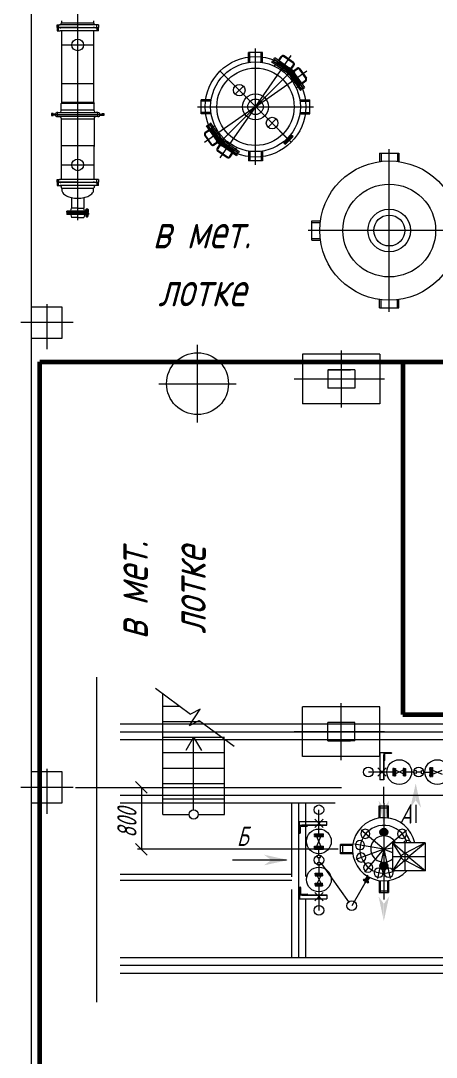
# Model space of a CAD drawing. Header units: millimetres. Extents: x 1337 to 8186, y 1899 to 5236.
# Drawn here: x 5850 to 5928, y 2569 to 2763.6 of the extents above; entities that cross this region are included whole.
import ezdxf

# ---------------------------------------------------------------- set-up
doc = ezdxf.new("R2010")
doc.units = ezdxf.units.MM
for name, color, linetype, lineweight in [('Линия связи (Вновь)', 3, 'Continuous', 60), ('Строительный', 251, 'Continuous', 13), ('Текст', 2, 'Continuous', 25)]:
    doc.layers.add(name, color=color, linetype=linetype, lineweight=lineweight)
doc.styles.add('Simplex', font='simplex.shx', dxfattribs={"width": 0.7, "oblique": 15})

# ---------------------------------------------------------------- blocks, each defined once
blk = doc.blocks.new('A$C0AA457AC')
at = {"layer": 'Строительный', "ltscale": 100}
h = blk.add_hatch(color=256, dxfattribs=at)
h.paths.add_polyline_path([(220.76, 240.95), (220.09, 240.01), (220.78, 243.16)])
h.paths.add_polyline_path([(220.78, 243.16), (221.47, 240.01), (220.8, 240.95)])
h = blk.add_hatch(color=256, dxfattribs=at)
h.paths.add_polyline_path([(216.65, 240), (215.97, 240.94), (216.66, 237.78)])
h.paths.add_polyline_path([(216.66, 237.78), (217.35, 240.94), (216.68, 240)])
for points in [[(216.16, 236.86, -0.414214), (216.66, 237.36), (216.66, 236.86), (217.16, 236.86, -1)], [(216.66, 237.36, -0.414214), (217.16, 236.86), (216.66, 236.86)], [(216.16, 232.47, -0.414214), (216.66, 232.97), (216.66, 232.47), (217.16, 232.47, -1)], [(216.66, 232.97, -0.414214), (217.16, 232.47), (216.66, 232.47)]]:
    blk.add_hatch(color=256, dxfattribs=at).paths.add_polyline_path(points)
h = blk.add_hatch(color=256, dxfattribs=at)
h.paths.add_polyline_path([(202.09, 233.26), (201.15, 233.94), (204.31, 233.25)])
h.paths.add_polyline_path([(204.31, 233.25), (201.15, 232.56), (202.09, 233.23)])
h = blk.add_hatch(color=256, dxfattribs=at)
h.paths.add_polyline_path([(216.65, 227.6), (215.97, 228.54), (216.66, 225.38)])
h.paths.add_polyline_path([(216.66, 225.38), (217.35, 228.54), (216.68, 227.6)])
for p, q in [((171.06, 361.64), (171.06, 183.64)), ((177.06, 315.97), (177.06, 344.53)), ((175, 341.51), (175, 341.76)), ((179.12, 341.76), (179.12, 341.51)), ((174.39, 340.91), (174.39, 341.25)), ((174.39, 341.25), (174.81, 341.25)), ((174.78, 340.91), (174.39, 340.91)), ((174.39, 340.85), (174.39, 340.48)), ((174.7, 340.85), (174.39, 340.85)), ((174.39, 340.48), (174.81, 340.48)), ((174.59, 340.38), (174.59, 341.3)), ((179.74, 341.25), (174.7, 341.25)), ((174.73, 340.88), (174.7, 340.85)), ((179.42, 340.85), (174.7, 340.85)), ((174.9, 340.88), (174.73, 340.88)), ((174.78, 340.88), (174.78, 340.91)), ((174.78, 340.91), (179.74, 340.91)), ((175.08, 340.85), (174.78, 340.85)), ((174.78, 340.85), (174.9, 340.85)), ((179.74, 340.48), (174.81, 340.48)), ((174.89, 341.25), (174.97, 341.51)), ((175.08, 340.91), (174.9, 340.91)), ((174.9, 340.88), (174.9, 340.91)), ((177.06, 340.88), (174.9, 340.88)), ((174.97, 341.51), (179.15, 341.51)), ((175, 341.51), (179.12, 341.51)), ((175, 331.21), (175, 340.48)), ((175.08, 340.88), (175.08, 340.91)), ((177.06, 340.88), (179.39, 340.88)), ((179.05, 340.91), (179.05, 340.88)), ((179.23, 340.91), (179.05, 340.91)), ((179.12, 340.48), (179.12, 331.21)), ((179.24, 341.25), (179.15, 341.51)), ((179.23, 340.91), (179.23, 340.88)), ((179.35, 340.91), (179.35, 340.88)), ((179.39, 340.88), (179.42, 340.85)), ((179.42, 340.85), (179.74, 340.85)), ((179.54, 340.88), (179.54, 341.3)), ((179.54, 340.85), (179.54, 340.44)), ((179.74, 341.25), (179.74, 340.91)), ((179.74, 340.48), (179.74, 340.85)), ((175, 338.63), (179.12, 338.63)), ((200.06, 323.13), (200.06, 338.16)), ((199.16, 336.39), (199.16, 337.66)), ((200.96, 337.66), (199.16, 337.66)), ((199.33, 336.39), (199.33, 337.66)), ((200.06, 330.64), (204.69, 337.26)), ((200.8, 336.39), (200.8, 337.66)), ((200.96, 336.39), (200.96, 337.66)), ((202.17, 336.43), (202.28, 336.6)), ((204.79, 334.6), (202.17, 336.43)), ((204.9, 334.76), (202.28, 336.6)), ((202.42, 336.8), (202.54, 336.97)), ((205.05, 334.97), (202.42, 336.8)), ((205.16, 335.13), (202.54, 336.97)), ((202.77, 336.25), (202.92, 336.46)), ((203.03, 336.62), (203.4, 337.16)), ((203.11, 336.57), (203.48, 337.1)), ((204.92, 336.27), (203.69, 337.13)), ((204.98, 336.36), (203.75, 337.22)), ((204.66, 335.24), (195.47, 326.05)), ((195.47, 335.24), (204.66, 326.05)), ((200.06, 330.64), (206.68, 335.27)), ((202.52, 335.9), (202.66, 336.09)), ((204.48, 335.21), (202.84, 336.36)), ((204.02, 335.37), (204.18, 335.48)), ((204.02, 335.37), (205.86, 332.75)), ((204.18, 335.48), (206.02, 332.86)), ((204.39, 335.62), (204.55, 335.74)), ((204.39, 335.62), (206.22, 333)), ((204.41, 335.11), (204.55, 335.31)), ((204.53, 334.99), (204.73, 335.13)), ((204.55, 335.74), (206.39, 333.12)), ((204.59, 335.53), (204.96, 336.07)), ((204.63, 335.06), (205.78, 333.42)), ((204.67, 335.48), (205.04, 336.01)), ((204.9, 335.25), (205.43, 335.62)), ((204.95, 335.17), (205.49, 335.54)), ((205.05, 334.97), (205.16, 335.13)), ((205.7, 335.5), (206.56, 334.27)), ((205.78, 335.56), (206.64, 334.33)), ((204.16, 334.75), (204.3, 334.94)), ((204.17, 334.74), (204.36, 334.87)), ((204.79, 334.6), (204.9, 334.76)), ((205.99, 333.69), (206.52, 334.06)), ((206.04, 333.61), (206.58, 333.98)), ((175, 333.63), (179.12, 333.63)), ((198.49, 333.32), (197.43, 332.26)), ((205.32, 333.1), (205.51, 333.24)), ((205.67, 333.35), (205.88, 333.49)), ((205.86, 332.75), (206.02, 332.86)), ((206.22, 333), (206.39, 333.12)), ((175, 331.21), (174.94, 331.05)), ((179.18, 331.05), (174.94, 331.05)), ((174.94, 330.21), (174.94, 331.05)), ((175.01, 331.21), (175, 331.21)), ((179.12, 331.21), (175.01, 331.21)), ((179.12, 331.21), (179.18, 331.05)), ((179.18, 330.21), (179.18, 331.05)), ((194.32, 331.54), (193.05, 331.54)), ((193.05, 329.74), (193.05, 331.54)), ((194.32, 331.38), (193.05, 331.38)), ((205.81, 331.54), (207.08, 331.54)), ((205.81, 331.38), (207.08, 331.38)), ((207.08, 329.74), (207.08, 331.54)), ((173.68, 329.75), (173.68, 329.51)), ((173.88, 329.75), (173.68, 329.75)), ((173.88, 329.69), (173.68, 329.69)), ((173.88, 329.51), (173.88, 329.75)), ((174.19, 329.7), (173.88, 329.7)), ((174.44, 329.29), (174.44, 329.98)), ((174.44, 329.89), (179.68, 329.89)), ((174.94, 330.21), (174.93, 330.21)), ((174.93, 330.11), (174.93, 330.21)), ((179.19, 330.21), (174.94, 330.21)), ((179.19, 330.11), (179.19, 330.21)), ((179.68, 329.89), (179.41, 329.89)), ((179.68, 329.35), (179.68, 329.93)), ((179.93, 329.7), (180.24, 329.7)), ((180.24, 329.75), (180.44, 329.75)), ((180.24, 329.51), (180.24, 329.75)), ((180.24, 329.69), (180.44, 329.69)), ((180.44, 329.75), (180.44, 329.63)), ((192.55, 330.64), (207.58, 330.64)), ((194.32, 329.91), (193.05, 329.91)), ((194.32, 329.74), (193.05, 329.74)), ((200.06, 330.64), (193.45, 326.01)), ((200.06, 330.64), (195.43, 324.03)), ((205.81, 329.91), (207.08, 329.91)), ((205.81, 329.74), (207.08, 329.74)), ((173.68, 329.63), (180.44, 329.63)), ((173.88, 329.58), (173.68, 329.58)), ((173.68, 329.51), (173.88, 329.51)), ((174.19, 329.56), (173.88, 329.56)), ((174.44, 329.37), (174.71, 329.37)), ((179.68, 329.37), (174.44, 329.37)), ((174.93, 329.15), (174.93, 329.05)), ((174.94, 329.05), (174.93, 329.05)), ((179.19, 329.05), (174.94, 329.05)), ((174.94, 329.05), (174.94, 323.27)), ((179.18, 329.05), (179.18, 325.49)), ((179.19, 329.15), (179.19, 329.05)), ((179.93, 329.56), (180.24, 329.56)), ((180.24, 329.58), (180.44, 329.58)), ((180.44, 329.51), (180.24, 329.51)), ((180.44, 329.63), (180.44, 329.51)), ((194.27, 328.54), (194.11, 328.43)), ((195.94, 325.8), (194.11, 328.43)), ((196.11, 325.92), (194.27, 328.54)), ((202.74, 329.07), (201.68, 328.01)), ((194.08, 327.68), (193.55, 327.3)), ((194.43, 325.78), (193.57, 327.01)), ((194.14, 327.59), (193.61, 327.22)), ((193.9, 328.28), (193.74, 328.17)), ((195.57, 325.55), (193.74, 328.17)), ((195.74, 325.66), (193.9, 328.28)), ((194.45, 327.93), (194.25, 327.79)), ((195.5, 326.22), (194.35, 327.86)), ((194.81, 328.19), (194.62, 328.05)), ((203.17, 327.53), (204.2, 326.51)), ((204.46, 326.24), (203.32, 327.39)), ((203.7, 326.02), (204.69, 327.01)), ((204.78, 326.92), (204.69, 327.01)), ((194.35, 325.73), (193.49, 326.96)), ((195.17, 326.12), (194.64, 325.75)), ((195.23, 326.04), (194.7, 325.67)), ((195.08, 326.32), (194.97, 326.15)), ((194.97, 326.15), (197.59, 324.32)), ((195.08, 326.32), (197.7, 324.48)), ((195.46, 325.81), (195.09, 325.28)), ((195.54, 325.75), (195.17, 325.22)), ((195.34, 326.69), (195.23, 326.52)), ((195.23, 326.52), (197.85, 324.69)), ((195.34, 326.69), (197.96, 324.85)), ((195.6, 326.3), (195.39, 326.15)), ((195.72, 326.18), (195.57, 325.97)), ((195.65, 326.08), (197.28, 324.93)), ((195.96, 326.55), (195.76, 326.41)), ((195.97, 326.54), (195.83, 326.34)), ((196.11, 325.92), (195.94, 325.8)), ((203.7, 326.02), (203.79, 325.93)), ((204.05, 325.88), (203.79, 326.14)), ((203.95, 326.08), (203.79, 325.93)), ((204.04, 326.1), (203.83, 325.88)), ((203.83, 325.88), (203.92, 325.79)), ((203.92, 325.79), (204.91, 326.78)), ((204.78, 326.92), (203.95, 326.08)), ((203.99, 326.08), (203.95, 326.08)), ((203.99, 326.31), (203.96, 326.34)), ((204.62, 326.72), (203.99, 326.08)), ((204.02, 326.12), (204.04, 326.1)), ((204.61, 326.66), (204.04, 326.1)), ((204.39, 326.71), (204.36, 326.75)), ((204.82, 326.66), (204.57, 326.91)), ((204.59, 326.68), (204.61, 326.66)), ((204.82, 326.87), (204.61, 326.66)), ((204.62, 326.72), (204.62, 326.76)), ((204.91, 326.78), (204.82, 326.87)), ((175, 325.63), (179.12, 325.63)), ((179.18, 321.25), (179.18, 325.49)), ((195.15, 324.93), (196.38, 324.07)), ((195.2, 325.01), (196.43, 324.15)), ((195.74, 325.66), (195.57, 325.55)), ((197.02, 324.72), (196.64, 324.19)), ((197.1, 324.66), (196.72, 324.13)), ((197.36, 325.03), (197.21, 324.83)), ((197.61, 325.39), (197.47, 325.2)), ((197.7, 324.48), (197.59, 324.32)), ((197.96, 324.85), (197.85, 324.69)), ((199.16, 324.9), (199.16, 323.63)), ((199.33, 324.9), (199.33, 323.63)), ((200.8, 324.9), (200.8, 323.63)), ((200.96, 324.9), (200.96, 323.63)), ((216.11, 324.64), (216.11, 323.56)), ((216.11, 324.64), (218.61, 324.64)), ((216.32, 324.64), (216.32, 323.56)), ((217.36, 304.14), (217.36, 325.14)), ((218.41, 324.64), (218.41, 323.56)), ((218.61, 324.64), (218.61, 323.56)), ((174.94, 323.27), (174.94, 321.25)), ((175, 323.13), (179.12, 323.13)), ((200.96, 323.63), (199.16, 323.63)), ((174.39, 320.91), (174.39, 321.25)), ((174.39, 321.25), (174.81, 321.25)), ((174.78, 320.91), (174.39, 320.91)), ((174.39, 320.85), (174.39, 320.48)), ((174.7, 320.85), (174.39, 320.85)), ((174.39, 320.48), (174.81, 320.48)), ((174.59, 320.38), (174.59, 321.3)), ((179.74, 321.25), (174.7, 321.25)), ((174.73, 320.88), (174.7, 320.85)), ((179.42, 320.85), (174.7, 320.85)), ((174.9, 320.88), (174.73, 320.88)), ((174.78, 320.88), (174.78, 320.91)), ((174.78, 320.91), (179.74, 320.91)), ((175.08, 320.85), (174.78, 320.85)), ((174.78, 320.85), (174.9, 320.85)), ((179.74, 320.48), (174.81, 320.48)), ((174.88, 320.43), (174.97, 320.13)), ((175.08, 320.91), (174.9, 320.91)), ((174.9, 320.88), (174.9, 320.91)), ((177.06, 320.88), (174.9, 320.88)), ((175.08, 320.88), (175.08, 320.91)), ((177.06, 320.88), (179.39, 320.88)), ((179.05, 320.91), (179.05, 320.88)), ((179.23, 320.91), (179.05, 320.91)), ((179.25, 320.43), (179.15, 320.13)), ((179.23, 320.91), (179.23, 320.88)), ((179.35, 320.91), (179.35, 320.88)), ((179.39, 320.88), (179.42, 320.85)), ((179.42, 320.85), (179.74, 320.85)), ((179.54, 320.88), (179.54, 321.3)), ((179.54, 320.85), (179.54, 320.44)), ((179.74, 321.25), (179.74, 320.91)), ((179.74, 320.48), (179.74, 320.85)), ((174.97, 320.13), (179.15, 320.13)), ((175, 320.13), (179.12, 320.13)), ((175, 320.13), (175, 319.88)), ((179.12, 319.88), (179.12, 320.13)), ((176.27, 318.9), (176.27, 317.53)), ((177.86, 318.9), (177.86, 317.53)), ((175.66, 316.96), (175.66, 317.15)), ((178.01, 317.15), (175.66, 317.15)), ((176.15, 316.96), (175.66, 316.96)), ((178.15, 316.9), (175.66, 316.9)), ((175.66, 316.9), (175.66, 316.71)), ((178.01, 316.71), (175.66, 316.71)), ((175.86, 316.92), (175.86, 317.21)), ((175.86, 316.95), (175.86, 316.66)), ((176, 316.93), (175.97, 316.9)), ((176.15, 316.93), (176, 316.93)), ((176.04, 316.93), (176.04, 316.96)), ((176.15, 316.93), (176.15, 316.96)), ((178.08, 316.96), (176.15, 316.96)), ((178.08, 316.93), (176.15, 316.93)), ((176.17, 317.2), (176.26, 317.53)), ((176.17, 316.67), (176.26, 316.33)), ((177.06, 317.53), (176.26, 317.53)), ((177.06, 316.33), (176.26, 316.33)), ((177.06, 317.53), (177.87, 317.53)), ((177.06, 316.33), (177.87, 316.33)), ((177.95, 317.2), (177.87, 317.53)), ((177.95, 316.67), (177.87, 316.33)), ((177.97, 316.93), (177.97, 316.96)), ((178.46, 317.15), (178.01, 317.15)), ((178.46, 316.71), (178.01, 316.71)), ((178.36, 316.96), (178.08, 316.96)), ((178.08, 316.93), (178.08, 316.96)), ((178.12, 316.93), (178.08, 316.93)), ((178.1, 317.15), (178.1, 317.35)), ((178.1, 317.35), (178.43, 317.35)), ((178.1, 316.71), (178.1, 316.51)), ((178.1, 316.51), (178.43, 316.51)), ((178.12, 316.93), (178.15, 316.9)), ((178.36, 316.9), (178.15, 316.9)), ((178.16, 317.41), (178.19, 317.43)), ((178.16, 317.41), (178.16, 317.35)), ((178.16, 317.41), (178.36, 317.41)), ((178.16, 316.96), (178.16, 316.93)), ((178.16, 316.9), (178.16, 316.93)), ((178.16, 316.46), (178.16, 316.51)), ((178.16, 316.46), (178.19, 316.43)), ((178.16, 316.46), (178.36, 316.46)), ((178.18, 317.35), (178.18, 317.15)), ((178.18, 316.51), (178.18, 316.71)), ((178.19, 317.43), (178.19, 317.35)), ((178.19, 317.43), (178.34, 317.43)), ((178.19, 316.43), (178.19, 316.51)), ((178.19, 316.43), (178.34, 316.43)), ((178.26, 317.47), (178.26, 316.38)), ((178.34, 317.43), (178.34, 317.35)), ((178.34, 317.43), (178.36, 317.41)), ((178.34, 316.43), (178.34, 316.51)), ((178.34, 316.43), (178.36, 316.46)), ((178.35, 317.35), (178.35, 317.15)), ((178.35, 316.51), (178.35, 316.71)), ((178.36, 317.41), (178.36, 317.35)), ((178.36, 316.96), (178.36, 316.93)), ((178.46, 316.96), (178.36, 316.96)), ((178.36, 316.9), (178.36, 316.93)), ((178.46, 316.9), (178.36, 316.9)), ((178.36, 316.46), (178.36, 316.51)), ((178.43, 317.35), (178.43, 317.15)), ((178.43, 316.51), (178.43, 316.71)), ((178.46, 316.96), (178.46, 317.15)), ((178.46, 316.9), (178.46, 316.71)), ((207.36, 315.89), (208.45, 315.89)), ((207.36, 313.39), (207.36, 315.89)), ((207.36, 315.69), (208.45, 315.69)), ((227.86, 314.64), (206.86, 314.64)), ((207.36, 313.6), (208.45, 313.6)), ((207.36, 313.39), (208.45, 313.39)), ((216.11, 304.64), (216.11, 305.73)), ((216.32, 304.64), (216.32, 305.73)), ((218.41, 304.64), (218.41, 305.73)), ((218.61, 304.64), (218.61, 305.73)), ((175.06, 304.73), (171.06, 304.73)), ((171.06, 304.73), (171.06, 300.73)), ((173.06, 305.14), (173.06, 299.32)), ((175.06, 300.73), (175.06, 304.73)), ((216.11, 304.64), (218.61, 304.64)), ((176.47, 302.73), (169.69, 302.73)), ((171.06, 300.73), (175.06, 300.73)), ((192.56, 289.84), (192.56, 299.84)), ((211.16, 299.11), (211.16, 291.78)), ((206.16, 298.64), (206.16, 292.24)), ((216.16, 298.64), (206.16, 298.64)), ((216.16, 298.64), (216.16, 292.24)), ((209.41, 296.64), (212.36, 296.64)), ((209.41, 296.64), (209.41, 294.24)), ((212.91, 296.64), (209.46, 296.64)), ((212.91, 296.64), (212.91, 294.24)), ((187.56, 294.84), (197.56, 294.84)), ((216.75, 295.44), (205.06, 295.44)), ((212.86, 294.24), (209.41, 294.24)), ((212.91, 294.24), (209.96, 294.24)), ((216.16, 292.24), (206.16, 292.24)), ((179.56, 214.88), (179.56, 256.89)), ((187.14, 255.46), (191.66, 252.12)), ((188.06, 239.14), (188.06, 254.78)), ((211.16, 246.18), (211.16, 253.51)), ((211.16, 246.18), (211.16, 253.51)), ((188.06, 253.14), (190.28, 253.14)), ((191.54, 250.66), (192.91, 252.76)), ((192.91, 252.76), (191.66, 252.12)), ((206.16, 246.64), (206.16, 253.04)), ((216.16, 253.04), (206.16, 253.04)), ((206.16, 246.64), (206.16, 253.04)), ((216.16, 253.04), (206.16, 253.04)), ((216.16, 246.64), (216.16, 253.04)), ((216.16, 246.64), (216.16, 253.04)), ((182.56, 250.84), (229.66, 250.84)), ((188.06, 251.14), (192.99, 251.14)), ((191.54, 250.66), (192.79, 251.29)), ((192.79, 251.29), (197.31, 247.96)), ((209.41, 248.64), (209.41, 251.04)), ((212.86, 251.04), (209.41, 251.04)), ((209.41, 248.64), (209.41, 251.04)), ((212.86, 251.04), (209.41, 251.04)), ((212.91, 251.04), (209.96, 251.04)), ((212.91, 251.04), (209.96, 251.04)), ((212.91, 248.64), (212.91, 251.04)), ((212.91, 248.64), (212.91, 251.04)), ((182.56, 249.84), (229.66, 249.84)), ((216.75, 249.84), (205.06, 249.84)), ((216.75, 249.84), (205.06, 249.84)), ((182.56, 248.84), (229.66, 248.84)), ((188.06, 249.14), (196.06, 249.14)), ((192.06, 249.14), (191.06, 247.41)), ((192.06, 239.74), (192.06, 249.14)), ((192.06, 249.14), (193.06, 247.41)), ((196.06, 239.14), (196.06, 248.88)), ((209.41, 248.64), (212.36, 248.64)), ((209.41, 248.64), (212.36, 248.64)), ((212.91, 248.64), (209.46, 248.64)), ((212.91, 248.64), (209.46, 248.64)), ((188.06, 247.14), (196.06, 247.14)), ((216.16, 246.64), (206.16, 246.64)), ((216.16, 246.64), (206.16, 246.64)), ((216.16, 247.12), (216.16, 243.62)), ((216.66, 247.12), (216.16, 247.12)), ((216.61, 246.83), (216.61, 243.62)), ((216.66, 247.12), (216.66, 246.12)), ((217.66, 247.12), (216.66, 247.12)), ((216.66, 246.83), (216.66, 243.62)), ((216.76, 246.91), (216.76, 246.15)), ((217.63, 247.02), (216.87, 247.02)), ((217.66, 247.12), (217.66, 247.05)), ((216.66, 246.12), (216.73, 246.12)), ((175.06, 244.64), (171.06, 244.64)), ((171.06, 244.64), (171.06, 240.64)), ((173.06, 245.05), (173.06, 239.23)), ((175.06, 240.64), (175.06, 244.64)), ((188.06, 245.14), (196.06, 245.14)), ((217.75, 244.62), (214.66, 244.62)), ((215.89, 244.09), (216.95, 245.15)), ((216.95, 244.09), (215.89, 245.15)), ((217.8, 244.95), (218.2, 244.95)), ((217.82, 244.3), (218.19, 244.3)), ((217.84, 245.1), (217.84, 244.15)), ((217.98, 245.1), (217.84, 245.1)), ((217.98, 244.15), (217.84, 244.15)), ((217.98, 245.1), (217.98, 244.15)), ((218, 244.86), (217.98, 244.86)), ((218, 244.39), (217.98, 244.39)), ((218, 244.86), (218, 244.39)), ((218, 244.86), (218.02, 244.86)), ((218, 244.39), (218.02, 244.39)), ((218.02, 245.1), (218.02, 244.15)), ((218.02, 245.1), (218.16, 245.1)), ((218.02, 244.15), (218.16, 244.15)), ((218.16, 245.1), (218.16, 244.15)), ((219.14, 244.39), (218.16, 244.86)), ((219.14, 244.86), (218.16, 244.39)), ((219.5, 244.95), (219.1, 244.95)), ((219.49, 244.3), (219.11, 244.3)), ((219.14, 245.1), (219.14, 244.15)), ((219.28, 245.1), (219.14, 245.1)), ((219.28, 244.15), (219.14, 244.15)), ((219.28, 245.1), (219.28, 244.15)), ((219.3, 244.86), (219.28, 244.86)), ((219.3, 244.39), (219.28, 244.39)), ((219.3, 244.86), (219.3, 244.39)), ((219.3, 244.86), (219.32, 244.86)), ((220.54, 244.62), (219.3, 244.62)), ((219.3, 244.39), (219.32, 244.39)), ((219.32, 245.1), (219.32, 244.15)), ((219.32, 245.1), (219.46, 245.1)), ((219.32, 244.15), (219.46, 244.15)), ((219.46, 245.1), (219.46, 244.15)), ((220.84, 244.81), (220.54, 244.78)), ((220.54, 244.78), (220.54, 244.46)), ((220.84, 244.43), (220.54, 244.46)), ((220.84, 244.81), (220.84, 244.43)), ((221.48, 244.62), (220.84, 244.62)), ((221.48, 244.81), (221.48, 244.43)), ((221.48, 244.81), (221.78, 244.78)), ((221.48, 244.43), (221.78, 244.46)), ((221.78, 244.78), (221.78, 244.46)), ((221.78, 244.62), (222.59, 244.62)), ((222.52, 245.05), (223.02, 245.05)), ((222.53, 244.2), (223.02, 244.2)), ((222.59, 245.2), (222.75, 245.2)), ((222.59, 245.2), (222.59, 244.05)), ((222.59, 244.05), (222.75, 244.05)), ((222.75, 245.2), (222.75, 244.05)), ((222.75, 244.99), (222.78, 244.96)), ((222.75, 244.25), (222.78, 244.28)), ((222.81, 244.99), (222.78, 244.96)), ((222.78, 244.96), (222.78, 244.28)), ((222.81, 244.25), (222.78, 244.28)), ((222.81, 245.2), (222.97, 245.2)), ((222.81, 245.2), (222.81, 244.05)), ((222.81, 244.05), (222.97, 244.05)), ((222.97, 245.2), (222.97, 244.05)), ((222.97, 244.87), (224.19, 244.37)), ((222.97, 244.37), (224.19, 244.87)), ((176.47, 242.64), (169.69, 242.64)), ((176.77, 242.64), (185.81, 242.64)), ((182.56, 242.64), (211.17, 242.64)), ((186.06, 241.89), (184.56, 243.39)), ((185.31, 242.64), (185.31, 234.64)), ((188.06, 243.14), (196.06, 243.14)), ((216.66, 243.62), (216.16, 243.62)), ((216.66, 240.58), (216.66, 242.72)), ((182.56, 241.64), (229.66, 241.64)), ((171.06, 240.64), (175.06, 240.64)), ((182.56, 240.64), (210.37, 240.64)), ((188.06, 241.14), (196.06, 241.14)), ((204.76, 231.06), (204.76, 240.64)), ((205.66, 220.64), (205.66, 240.64)), ((206.56, 231.13), (206.56, 240.64)), ((216.06, 238.68), (216.06, 240.25)), ((216.06, 240.25), (217.26, 240.25)), ((216.06, 240), (217.26, 240)), ((216.19, 238.68), (216.19, 240.25)), ((216.66, 240.58), (216.66, 228.5)), ((217.14, 238.68), (217.14, 240.25)), ((217.26, 238.68), (217.26, 240.25)), ((220.78, 240.37), (220.78, 238.06)), ((188.06, 239.14), (191.46, 239.14)), ((188.06, 239.14), (191.46, 239.14)), ((192.66, 239.14), (196.06, 239.14)), ((192.66, 239.14), (196.06, 239.14)), ((208.26, 236.65), (208.26, 239.74)), ((205.77, 238.24), (209.27, 238.24)), ((205.77, 237.74), (205.77, 238.24)), ((205.77, 237.74), (206.77, 237.74)), ((205.77, 236.74), (205.77, 237.74)), ((205.87, 236.78), (205.87, 237.53)), ((205.98, 237.64), (206.74, 237.64)), ((206.06, 237.8), (209.27, 237.8)), ((206.06, 237.74), (209.27, 237.74)), ((206.77, 237.74), (206.77, 237.68)), ((208.8, 238.52), (207.74, 237.46)), ((208.8, 237.46), (207.74, 238.52)), ((209.27, 237.74), (209.27, 238.24)), ((205.77, 236.74), (205.84, 236.74)), ((207.69, 236.49), (207.69, 236.65)), ((207.69, 236.65), (208.84, 236.65)), ((207.69, 236.49), (208.84, 236.49)), ((207.69, 236.27), (207.69, 236.43)), ((207.69, 236.43), (208.84, 236.43)), ((207.69, 236.27), (208.84, 236.27)), ((207.79, 236.56), (208.74, 236.56)), ((207.84, 236.2), (207.84, 236.7)), ((207.89, 236.49), (207.92, 236.46)), ((207.89, 236.43), (207.92, 236.46)), ((207.92, 236.46), (208.6, 236.46)), ((208.01, 235.05), (208.51, 236.27)), ((208.51, 235.05), (208.01, 236.27)), ((208.63, 236.49), (208.6, 236.46)), ((208.63, 236.43), (208.6, 236.46)), ((208.69, 236.21), (208.69, 236.7)), ((208.84, 236.49), (208.84, 236.65)), ((208.84, 236.27), (208.84, 236.43)), ((216.66, 234.64), (213.71, 237.12)), ((216.66, 234.64), (219.61, 237.12)), ((184.56, 235.39), (186.06, 233.89)), ((210.75, 234.64), (184.81, 234.64)), ((207.69, 234.89), (207.69, 235.05)), ((207.69, 235.05), (208.84, 235.05)), ((207.69, 234.89), (208.84, 234.89)), ((207.69, 234.67), (207.69, 234.83)), ((207.69, 234.83), (208.84, 234.83)), ((207.69, 234.67), (208.84, 234.67)), ((207.84, 234.6), (207.84, 235.1)), ((207.89, 234.89), (207.92, 234.86)), ((207.89, 234.83), (207.92, 234.86)), ((207.92, 234.86), (208.6, 234.86)), ((208.26, 233.86), (208.26, 234.67)), ((208.63, 234.89), (208.6, 234.86)), ((208.63, 234.83), (208.6, 234.86)), ((208.69, 234.61), (208.69, 235.1)), ((208.84, 234.89), (208.84, 235.05)), ((208.84, 234.67), (208.84, 234.83)), ((212.63, 235.24), (211.05, 235.24)), ((211.05, 234.04), (211.05, 235.24)), ((212.63, 235.12), (211.05, 235.12)), ((211.3, 235.24), (211.3, 234.04)), ((216.66, 234.64), (212.87, 235.31)), ((216.66, 234.64), (213.05, 233.33)), ((214.18, 231.7), (216.66, 234.64)), ((216.66, 234.64), (215.86, 230.88)), ((216.66, 234.64), (217.77, 234.84)), ((216.66, 234.67), (216.66, 228.15)), ((216.66, 234.64), (217.77, 234.24)), ((216.66, 234.64), (217.47, 230.88)), ((217.77, 235.46), (217.77, 231.86)), ((222.02, 235.46), (217.77, 235.46)), ((219.37, 234.1), (217.77, 235.46)), ((217.77, 235.46), (218.93, 233.66)), ((219.37, 235.46), (219.37, 231.86)), ((222.02, 235.46), (219.37, 234.1)), ((219.82, 233.66), (222.02, 235.46)), ((222.02, 235.46), (222.02, 231.86)), ((204.05, 233.25), (197.1, 233.25)), ((208.07, 233.56), (208.1, 233.86)), ((208.07, 233.56), (208.45, 233.56)), ((208.1, 233.86), (208.42, 233.86)), ((208.26, 233.56), (208.26, 232.92)), ((208.45, 233.56), (208.42, 233.86)), ((212.63, 234.17), (211.05, 234.17)), ((212.63, 234.04), (211.05, 234.04)), ((222.02, 233.66), (217.77, 233.66)), ((218.93, 233.66), (217.77, 231.86)), ((217.77, 231.86), (219.37, 233.21)), ((219.37, 233.21), (222.02, 231.86)), ((222.02, 231.86), (219.82, 233.66)), ((208.07, 232.92), (208.45, 232.92)), ((208.07, 232.92), (208.1, 232.62)), ((208.1, 232.62), (208.42, 232.62)), ((208.26, 232.62), (208.26, 231.38)), ((208.45, 232.92), (208.42, 232.62)), ((212.14, 227.85), (208.63, 232.74)), ((222.02, 231.86), (217.77, 231.86)), ((182.56, 231.4), (204.76, 231.4)), ((182.56, 230.64), (204.76, 230.64)), ((207.79, 231.54), (208.74, 231.54)), ((207.79, 231.4), (207.79, 231.54)), ((207.79, 231.4), (208.74, 231.4)), ((207.79, 231.36), (208.74, 231.36)), ((207.79, 231.36), (207.79, 231.22)), ((207.79, 231.22), (208.74, 231.22)), ((207.94, 231.58), (207.94, 231.19)), ((208.03, 231.38), (208.03, 231.4)), ((208.03, 231.38), (208.5, 231.38)), ((208.03, 231.38), (208.03, 231.36)), ((208.5, 231.22), (208.03, 230.24)), ((208.03, 231.22), (208.5, 230.24)), ((208.5, 231.38), (208.5, 231.4)), ((208.5, 231.38), (208.5, 231.36)), ((208.59, 231.57), (208.59, 231.19)), ((208.74, 231.4), (208.74, 231.54)), ((208.74, 231.36), (208.74, 231.22)), ((214.67, 231.08), (212.51, 227.34)), ((214, 230.65), (214.03, 230.7)), ((214, 230.65), (214.4, 230.42)), ((214.66, 230.34), (214.03, 230.7)), ((214.08, 230.78), (214.05, 230.73)), ((214.67, 230.37), (214.05, 230.73)), ((214.7, 230.42), (214.08, 230.78)), ((214.14, 230.67), (214.14, 230.66)), ((214.56, 230.41), (214.14, 230.66)), ((214.16, 230.63), (214.16, 230.64)), ((214.23, 230.62), (214.17, 230.65)), ((214.22, 230.32), (214.58, 230.93)), ((214.26, 230.68), (214.62, 231.31)), ((214.31, 230.47), (214.71, 231.15)), ((214.35, 230.53), (214.4, 230.61)), ((214.8, 231.01), (214.52, 230.53)), ((216.06, 230.61), (216.06, 229.03)), ((216.19, 230.61), (216.19, 229.03)), ((217.14, 230.61), (217.14, 229.03)), ((217.26, 230.61), (217.26, 229.03)), ((204.76, 220.64), (204.76, 229.42)), ((205.77, 229.74), (205.77, 228.74)), ((205.77, 229.74), (205.84, 229.74)), ((205.87, 229.71), (205.87, 228.95)), ((207.79, 230.24), (208.74, 230.24)), ((207.79, 230.1), (207.79, 230.24)), ((207.79, 230.1), (208.74, 230.1)), ((207.79, 230.06), (208.74, 230.06)), ((207.79, 230.06), (207.79, 229.92)), ((207.79, 229.92), (208.74, 229.92)), ((207.94, 229.89), (207.94, 230.28)), ((208.03, 230.08), (208.03, 230.1)), ((208.03, 230.08), (208.5, 230.08)), ((208.03, 230.08), (208.03, 230.06)), ((208.26, 229.83), (208.26, 226.74)), ((208.5, 230.08), (208.5, 230.1)), ((208.5, 230.08), (208.5, 230.06)), ((208.59, 229.9), (208.59, 230.27)), ((208.74, 230.1), (208.74, 230.24)), ((208.74, 230.06), (208.74, 229.92)), ((214.4, 230.42), (214.62, 230.29)), ((214.49, 230.47), (214.55, 230.44)), ((214.53, 230.42), (214.54, 230.43)), ((214.58, 230.42), (214.56, 230.41)), ((214.62, 230.29), (214.66, 230.34)), ((214.7, 230.42), (214.67, 230.37)), ((216.06, 229.28), (217.26, 229.28)), ((205.77, 228.74), (205.77, 228.24)), ((205.77, 228.74), (206.77, 228.74)), ((205.77, 228.24), (209.27, 228.24)), ((205.98, 228.84), (206.74, 228.84)), ((206.06, 228.74), (209.27, 228.74)), ((206.06, 228.69), (209.27, 228.69)), ((206.56, 220.64), (206.56, 228.27)), ((206.77, 228.74), (206.77, 228.81)), ((208.8, 227.97), (207.74, 229.03)), ((208.8, 229.03), (207.74, 227.97)), ((209.27, 228.74), (209.27, 228.24)), ((216.06, 229.03), (217.26, 229.03)), ((182.56, 220.64), (229.66, 220.64)), ((182.56, 219.64), (229.66, 219.64)), ((182.56, 218.64), (229.66, 218.64))]:
    blk.add_line(p, q, dxfattribs=at)
for centre, radius in [((177.06, 338.63), 0.75), ((200.06, 330.64), 6.5), ((200.06, 330.64), 5.8), ((200.06, 330.64), 5), ((197.96, 332.79), 0.75), ((200.06, 330.64), 1.68), ((200.06, 330.64), 1), ((202.21, 328.54), 0.75), ((177.06, 323.13), 0.75), ((217.36, 314.64), 9), ((217.36, 314.64), 6), ((217.36, 314.64), 2.76), ((217.36, 314.64), 2), ((192.56, 294.84), 4), ((218.65, 244.62), 1.6), ((223.58, 244.62), 1.6), ((214.66, 244.62), 0.625), ((221.16, 244.62), 0.625), ((208.26, 239.74), 0.625), ((192.06, 239.14), 0.6), ((208.26, 235.66), 1.6), ((216.66, 236.86), 0.5), ((208.26, 233.24), 0.625), ((219.37, 233.66), 0.445), ((208.26, 230.73), 1.6), ((216.66, 232.47), 0.5), ((212.51, 227.34), 0.625), ((208.26, 226.74), 0.625)]:
    blk.add_circle(centre, radius, dxfattribs=at)
for centre, radius, start, end in [((203.61, 337.01), 0.25, 55, 145), ((203.61, 337.01), 0.15, 55, 145), ((204.84, 336.15), 0.15, 325, 55), ((204.84, 336.15), 0.25, 325, 55), ((205.57, 335.42), 0.25, 35, 125), ((205.57, 335.42), 0.15, 35, 125), ((206.43, 334.19), 0.15, 305, 35), ((206.43, 334.19), 0.25, 305, 35), ((174.44, 329.63), 0.26, 90, 270), ((174.71, 330.11), 0.22, 270, 0), ((179.41, 330.11), 0.22, 180, 270), ((179.68, 329.63), 0.26, 270, 90), ((174.71, 329.15), 0.22, 0, 90), ((179.41, 329.15), 0.22, 90, 180), ((193.69, 327.1), 0.25, 125, 215), ((193.69, 327.1), 0.15, 125, 215), ((194.55, 325.87), 0.25, 215, 305), ((194.55, 325.87), 0.15, 215, 305), ((195.29, 325.13), 0.25, 145, 235), ((195.29, 325.13), 0.15, 145, 235), ((196.52, 324.27), 0.25, 235, 325), ((196.52, 324.27), 0.15, 235, 325), ((174.81, 320.41), 0.07, 17.4472, 90), ((179.31, 320.41), 0.07, 90, 162.5528), ((175.59, 319.88), 0.591, 180, 219.6393), ((176.29, 320.46), 1.5, 219.6393, 243.4349), ((176.76, 321.39), 2.54, 243.4349, 258.2991), ((177.37, 321.39), 2.54, 281.7009, 296.5651), ((177.84, 320.46), 1.5, 296.5651, 320.3607), ((178.53, 319.88), 0.591, 320.3607, 360), ((177.06, 322.87), 4.05, 258.2991, 270), ((177.06, 322.87), 4.05, 270, 281.7009), ((176.12, 317.21), 0.06, 270, 345.9638), ((176.12, 316.65), 0.06, 14.0362, 90), ((178.01, 317.21), 0.06, 194.0362, 270), ((178.01, 316.65), 0.06, 90, 165.9638), ((216.87, 246.91), 0.11, 90, 180), ((217.63, 247.05), 0.036, 270, 0), ((216.73, 246.15), 0.036, 270, 0), ((216.66, 234.64), 4.08, 11.5133, 316.9405), ((205.98, 237.53), 0.11, 90, 180), ((206.74, 237.68), 0.036, 270, 0), ((216.66, 234.64), 3.1, 15.2299, 296.0257), ((205.84, 236.78), 0.036, 270, 0), ((216.66, 234.67), 1.7, 27.7447, 310.7513), ((216.66, 234.64), 3.5, 17.2901, 33.0828), ((205.84, 229.71), 0.036, 0, 90), ((205.98, 228.95), 0.11, 180, 270), ((206.74, 228.81), 0.036, 0, 90)]:
    blk.add_arc(centre, radius, start, end, dxfattribs=at)
for points in [[(214.26, 237.22), (213.48, 237.2), (213.48, 236.07), (214.26, 236.04)], [(214.26, 236.04), (215.05, 236.07), (215.05, 237.2), (214.26, 237.22)], [(219.01, 237.22), (218.23, 237.2), (218.23, 236.07), (219.01, 236.04)], [(219.01, 236.04), (219.8, 236.07), (219.8, 237.2), (219.01, 237.22)], [(213.58, 235.77), (212.8, 235.74), (212.8, 234.62), (213.58, 234.59)], [(213.58, 234.59), (214.37, 234.62), (214.37, 235.74), (213.58, 235.77)], [(219.69, 235.77), (219.43, 235.76), (219.26, 235.63), (219.17, 235.46)], [(220.21, 235.46), (220.13, 235.63), (219.95, 235.76), (219.69, 235.77)], [(213.72, 234.17), (212.94, 234.14), (212.94, 233.02), (213.72, 232.99)], [(213.72, 232.99), (214.51, 233.02), (214.51, 234.14), (213.72, 234.17)], [(214.63, 232.87), (213.85, 232.84), (213.85, 231.72), (214.63, 231.68)], [(214.63, 231.68), (215.42, 231.71), (215.42, 232.84), (214.63, 232.87)], [(215.99, 232.2), (215.21, 232.17), (215.21, 231.05), (215.99, 231.02)], [(215.99, 231.02), (216.78, 231.05), (216.77, 232.17), (215.99, 232.2)], [(217.29, 232.2), (216.5, 232.17), (216.5, 231.05), (217.29, 231.02)], [(217.29, 231.02), (218.07, 231.05), (218.07, 232.17), (217.29, 232.2)]]:
    blk.add_open_spline(points, degree=3, dxfattribs=at)
at = {"layer": 'Строительный', "ltscale": 100, "style": 'Simplex', "oblique": 15, "width": 0.7}
blk.add_text('800', height=2.5, rotation=90, dxfattribs=at).set_placement((184.68, 236.1))
for s, p in [('А', (218.66, 237.95, 3)), ('Б', (197.65, 235.08, 3))]:
    blk.add_text(s, height=2.5, dxfattribs=at).set_placement(p)

msp = doc.modelspace()

# ---------------------------------------------------------------- linework, layer by layer
at = {"layer": 'Линия связи (Вновь)'}
for p, q in [((5853.57, 2527.01), (5853.57, 2699.51)), ((5853.57, 2699.51), (5921.75, 2699.51)), ((5921.75, 2699.51), (6113.48, 2699.51)), ((5921.75, 2699.51), (5921.75, 2633.3)), ((5921.75, 2633.3), (6012.28, 2633.3))]:
    msp.add_line(p, q, dxfattribs=at)

# ---------------------------------------------------------------- block references
at = {"layer": 'Линия связи (Вновь)', "xscale": 1.452, "yscale": 1.452, "zscale": 1.452}
msp.add_blockref('A$C0AA457AC', (5603.59, 2267.33), dxfattribs=at)

# ---------------------------------------------------------------- next in the draw order: texts
at = {"layer": 'Текст', "ltscale": 100, "insert": (5883.99, 2709.95), "char_height": 6.534, "attachment_point": 8, "style": 'Simplex', "bg_fill": 3, "box_fill_scale": 1.2, "bg_fill_color": 256, "bg_fill_transparency": 0}
msp.add_mtext_dynamic_manual_height_columns('в мет. лотке', width=27.7638, gutter_width=12.5, heights=[0], dxfattribs=at)
at = {"layer": 'Текст', "ltscale": 100, "insert": (5884.75, 2656.65), "char_height": 6.534, "attachment_point": 8, "rotation": 90, "style": 'Simplex', "bg_fill": 3, "box_fill_scale": 1.2, "bg_fill_color": 256, "bg_fill_transparency": 0}
msp.add_mtext_dynamic_manual_height_columns('в мет. лотке', width=27.7638, gutter_width=12.5, heights=[0], dxfattribs=at)

doc.saveas('drawing.dxf')
